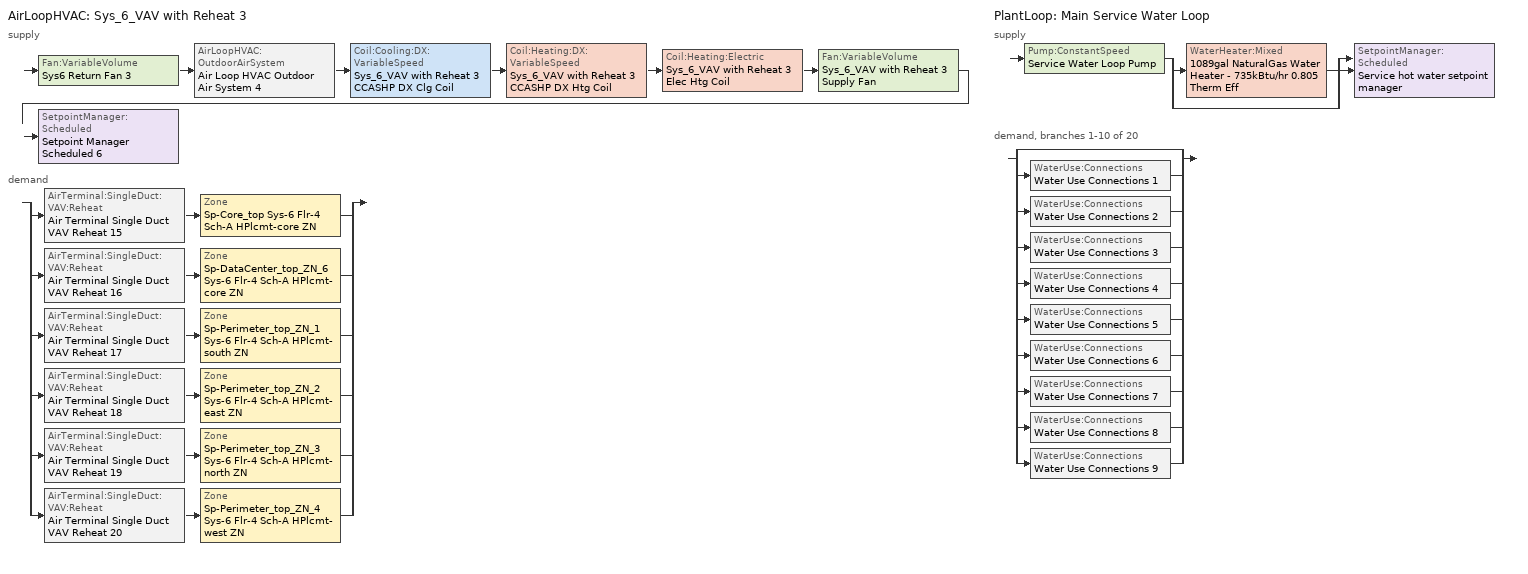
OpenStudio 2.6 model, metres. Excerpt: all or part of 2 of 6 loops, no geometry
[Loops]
AirLoopHVAC 'Sys_6_VAV with Reheat 3'
 supply: Fan:VariableVolume 'Sys6 Return Fan 3' > AirLoopHVAC:OutdoorAirSystem 'Air Loop HVAC Outdoor Air System 4' > Coil:Cooling:DX:VariableSpeed 'Sys_6_VAV with Reheat 3 CCASHP DX Clg Coil' > Coil:Heating:DX:VariableSpeed 'Sys_6_VAV with Reheat 3 CCASHP DX Htg Coil' > Coil:Heating:Electric 'Sys_6_VAV with Reheat 3 Elec Htg Coil' > Fan:VariableVolume 'Sys_6_VAV with Reheat 3 Supply Fan' > SetpointManager:Scheduled 'Setpoint Manager Scheduled 6'
 demand: split
  | AirTerminal:SingleDuct:VAV:Reheat 'Air Terminal Single Duct VAV Reheat 15' > Zone 'Sp-Core_top Sys-6 Flr-4 Sch-A HPlcmt-core ZN'
  | AirTerminal:SingleDuct:VAV:Reheat 'Air Terminal Single Duct VAV Reheat 16' > Zone 'Sp-DataCenter_top_ZN_6 Sys-6 Flr-4 Sch-A HPlcmt-core ZN'
  | AirTerminal:SingleDuct:VAV:Reheat 'Air Terminal Single Duct VAV Reheat 17' > Zone 'Sp-Perimeter_top_ZN_1 Sys-6 Flr-4 Sch-A HPlcmt-south ZN'
  | AirTerminal:SingleDuct:VAV:Reheat 'Air Terminal Single Duct VAV Reheat 18' > Zone 'Sp-Perimeter_top_ZN_2 Sys-6 Flr-4 Sch-A HPlcmt-east ZN'
  | AirTerminal:SingleDuct:VAV:Reheat 'Air Terminal Single Duct VAV Reheat 19' > Zone 'Sp-Perimeter_top_ZN_3 Sys-6 Flr-4 Sch-A HPlcmt-north ZN'
  | AirTerminal:SingleDuct:VAV:Reheat 'Air Terminal Single Duct VAV Reheat 20' > Zone 'Sp-Perimeter_top_ZN_4 Sys-6 Flr-4 Sch-A HPlcmt-west ZN'
PlantLoop 'Main Service Water Loop'
 supply: Pump:ConstantSpeed 'Service Water Loop Pump' > split
  | WaterHeater:Mixed '1089gal NaturalGas Water Heater - 735kBtu/hr 0.805 Therm Eff'
  | bypass
  join > SetpointManager:Scheduled 'Service hot water setpoint manager'
 demand, branches 1-10 of 20: split
  | bypass
  | WaterUse:Connections 'Water Use Connections 1'
  | WaterUse:Connections 'Water Use Connections 2'
  | WaterUse:Connections 'Water Use Connections 3'
  | WaterUse:Connections 'Water Use Connections 4'
  | WaterUse:Connections 'Water Use Connections 5'
  | WaterUse:Connections 'Water Use Connections 6'
  | WaterUse:Connections 'Water Use Connections 7'
  | WaterUse:Connections 'Water Use Connections 8'
  | WaterUse:Connections 'Water Use Connections 9'
[Sizing:Zone] Zone Cooling Design Supply Air Temperature Input Method=SupplyAirTemperature; Zone Cooling Design Supply Air Temperature {C}=13; Zone Cooling Design Supply Air Temperature Difference {deltaC}=11.11; Zone Heating Design Supply Air Temperature Input Method=SupplyAirTemperature; Zone Heating Design Supply Air Temperature {C}=43; Zone Heating Design Supply Air Temperature Difference {deltaC}=11.11; Zone Cooling Design Supply Air Humidity Ratio {kg-H2O/kg-air}=0.0085; Zone Heating Design Supply Air Humidity Ratio {kg-H2O/kg-air}=0.008; Zone Heating Sizing Factor=1.3; Zone Cooling Sizing Factor=1.1; Cooling Design Air Flow Method=DesignDay; Heating Design Air Flow Method=DesignDay; Account for Dedicated Outdoor Air System=No; Dedicated Outdoor Air System Control Strategy=NeutralSupplyAir; Dedicated Outdoor Air Low Setpoint Temperature for Design {C}=autosize; Dedicated Outdoor Air High Setpoint Temperature for Design {C}=autosize
Sp-Perimeter_top_ZN_3 Sys-6 Flr-4 Sch-A HPlcmt-north ZN; Sp-Perimeter_top_ZN_2 Sys-6 Flr-4 Sch-A HPlcmt-east ZN; Sp-Perimeter_top_ZN_4 Sys-6 Flr-4 Sch-A HPlcmt-west ZN; Sp-Perimeter_top_ZN_1 Sys-6 Flr-4 Sch-A HPlcmt-south ZN; Sp-Core_top Sys-6 Flr-4 Sch-A HPlcmt-core ZN; Sp-DataCenter_top_ZN_6 Sys-6 Flr-4 Sch-A HPlcmt-core ZN
[Zone equipment]
Sp-Perimeter_top_ZN_3 Sys-6 Flr-4 Sch-A HPlcmt-north ZN: Air Terminal Single Duct VAV Reheat 19, Sp-Perimeter_top_ZN_3 Sys-6 Flr-4 Sch-A HPlcmt-north ZN Elec Baseboard
Sp-Perimeter_top_ZN_2 Sys-6 Flr-4 Sch-A HPlcmt-east ZN: Air Terminal Single Duct VAV Reheat 18, Sp-Perimeter_top_ZN_2 Sys-6 Flr-4 Sch-A HPlcmt-east ZN Elec Baseboard
Sp-Perimeter_top_ZN_4 Sys-6 Flr-4 Sch-A HPlcmt-west ZN: Air Terminal Single Duct VAV Reheat 20, Sp-Perimeter_top_ZN_4 Sys-6 Flr-4 Sch-A HPlcmt-west ZN Elec Baseboard
Sp-Perimeter_top_ZN_1 Sys-6 Flr-4 Sch-A HPlcmt-south ZN: Air Terminal Single Duct VAV Reheat 17, Sp-Perimeter_top_ZN_1 Sys-6 Flr-4 Sch-A HPlcmt-south ZN Elec Baseboard
Sp-Core_top Sys-6 Flr-4 Sch-A HPlcmt-core ZN: Air Terminal Single Duct VAV Reheat 15, Sp-Core_top Sys-6 Flr-4 Sch-A HPlcmt-core ZN Elec Baseboard
Sp-DataCenter_top_ZN_6 Sys-6 Flr-4 Sch-A HPlcmt-core ZN: Air Terminal Single Duct VAV Reheat 16, Sp-DataCenter_top_ZN_6 Sys-6 Flr-4 Sch-A HPlcmt-core ZN Elec Baseboard
[PlantLoop]
Main Service Water Loop: Glycol Concentration=0; Maximum Loop Temperature {C}=60; Minimum Loop Temperature {C}=10; Plant Loop Volume {m3}=Autocalculate; Load Distribution Scheme=Optimal
[Sizing:Plant]
Main Service Water Loop: Loop Type=Heating; Design Loop Exit Temperature {C}=60; Loop Design Temperature Difference {deltaC}=5; Sizing Option=NonCoincident; Zone Timesteps in Averaging Window=1; Coincident Sizing Factor Mode=None
[AirLoopHVAC]
Sys_6_VAV with Reheat 3: Availability Schedule=Sys_6_VAV with Reheat 3 Occ Sch; Design Supply Air Flow Rate {m3/s}=AutoSize
[Sizing:System]
Sys_6_VAV with Reheat 3: Type of Load to Size On=Sensible; Design Outdoor Air Flow Rate {m3/s}=Autosize; Minimum System Air Flow Ratio=0.3; Preheat Design Temperature {C}=7; Preheat Design Humidity Ratio {kg-H2O/kg-Air}=0.008; Precool Design Temperature {C}=12.8; Precool Design Humidity Ratio {kg-H2O/kg-Air}=0.008; Central Cooling Design Supply Air Temperature {C}=13; Central Heating Design Supply Air Temperature {C}=13.1; Sizing Option=NonCoincident; 100% Outdoor Air in Cooling=No; 100% Outdoor Air in Heating=No; Central Cooling Design Supply Air Humidity Ratio {kg-H2O/kg-Air}=0.0085; Central Heating Design Supply Air Humidity Ratio {kg-H2O/kg-Air}=0.008; Cooling Design Air Flow Method=DesignDay; Cooling Design Air Flow Rate {m3/s}=0; Heating Design Air Flow Method=DesignDay; Heating Design Air Flow Rate {m3/s}=0; System Outdoor Air Method=ZoneSum; Zone Maximum Outdoor Air Fraction=1; Cooling Supply Air Flow Rate Per Floor Area {m3/s-m2}=0.00996765; Cooling Fraction of Autosized Cooling Supply Air Flow Rate=1; Cooling Supply Air Flow Rate Per Unit Cooling Capacity {m3/s-W}=3.94755e-05; Heating Supply Air Flow Rate Per Floor Area {m3/s-m2}=0.00996765; Heating Fraction of Autosized Heating Supply Air Flow Rate=1; Heating Fraction of Autosized Cooling Supply Air Flow Rate=1; Heating Supply Air Flow Rate Per Unit Heating Capacity {m3/s-W}=3.15882e-05; Cooling Design Capacity Method=CoolingDesignCapacity; Cooling Design Capacity {W}=autosize; Cooling Design Capacity Per Floor Area {W/m2}=234.7; Fraction of Autosized Cooling Design Capacity=1; Heating Design Capacity Method=HeatingDesignCapacity; Heating Design Capacity {W}=autosize; Heating Design Capacity Per Floor Area {W/m2}=157; Fraction of Autosized Heating Design Capacity=1; Central Cooling Capacity Control Method=OnOff
[Fan:VariableVolume] Availability Schedule=Always On Discrete; Maximum Flow Rate {m3/s}=Autosize; Fan Power Minimum Flow Rate Input Method=Fraction; Fan Power Minimum Air Flow Rate {m3/s}=0; Motor In Airstream Fraction=1; Fan Power Coefficient 5=0
Name | Fan Efficiency | Pressure Rise {Pa} | Fan Power Minimum Flow Fraction | Motor Efficiency | Fan Power Coefficient 1 | Fan Power Coefficient 2 | Fan Power Coefficient 3 | Fan Power Coefficient 4
Sys6 Return Fan 3 | 0.299975 | 250 | 0.68 | 0.4615 | -2.4176 | 9.5874 | -11.559 | 5.4009
Sys_6_VAV with Reheat 3 Supply Fan | 0.549965 | 1000 | 0.5 | 0.8461 | -4.1457 | 16.803 | -19.471 | 7.8488
[Controller:OutdoorAir]
Controller Outdoor Air 4: Minimum Outdoor Air Flow Rate {m3/s}=autosize; Maximum Outdoor Air Flow Rate {m3/s}=Autosize; Economizer Control Type=DifferentialEnthalpy; Economizer Control Action Type=ModulateFlow; Lockout Type=NoLockout; Minimum Limit Type=FixedMinimum; Minimum Outdoor Air Schedule=Sys_6_VAV with Reheat 3 Occ Sch; Controller Mechanical Ventilation=Controller Mechanical Ventilation 4; High Humidity Control=No; Heat Recovery Bypass Control Type=BypassWhenOAFlowGreaterThanMinimum
[Controller:MechanicalVentilation]
Controller Mechanical Ventilation 4: Availability Schedule=Always On Discrete; System Outdoor Air Method=ZoneSum
[AirLoopHVAC:OutdoorAirSystem]
Air Loop HVAC Outdoor Air System 4: Controller=Controller Outdoor Air 4
[SetpointManager:Scheduled] Control Variable=Temperature
Name | Schedule
Setpoint Manager Scheduled 6 | Supply Air Temp 3
Service hot water setpoint manager | Service Water Loop Temp - 140F
[AirTerminal:SingleDuct:VAV:Reheat] Availability Schedule=Always On Discrete; Maximum Air Flow Rate {m3/s}=AutoSize; Zone Minimum Air Flow Input Method=Constant; Constant Minimum Air Flow Fraction=0.3; Maximum Hot Water or Steam Flow Rate {m3/s}=AutoSize; Minimum Hot Water or Steam Flow Rate {m3/s}=0; Convergence Tolerance=0.001; Damper Heating Action=Normal; Maximum Flow per Zone Floor Area During Reheat {m3/s-m2}=AutoSize; Maximum Flow Fraction During Reheat=0.5; Maximum Reheat Air Temperature {C}=43; Control For Outdoor Air=No
Name | Fixed Minimum Air Flow Rate {m3/s} | Reheat Coil
Air Terminal Single Duct VAV Reheat 15 | 4.99224 | Coil Heating Electric 1
Air Terminal Single Duct VAV Reheat 16 | 0.0724055 | Coil Heating Electric 2
Air Terminal Single Duct VAV Reheat 17 | 0.626839 | Coil Heating Electric 3
Air Terminal Single Duct VAV Reheat 18 | 0.40395 | Coil Heating Electric 4
Air Terminal Single Duct VAV Reheat 19 | 0.626826 | Coil Heating Electric 5
Air Terminal Single Duct VAV Reheat 20 | 0.40395 | Coil Heating Electric 6
[Pump:ConstantSpeed]
Service Water Loop Pump: Rated Flow Rate {m3/s}=autosize; Rated Pump Head {Pa}=1.48663e+06; Rated Power Consumption {W}=autosize; Motor Efficiency=0.895; Fraction of Motor Inefficiencies to Fluid Stream=0; Pump Control Type=Intermittent; Design Power Sizing Method=PowerPerFlowPerPressure; Design Electric Power per Unit Flow Rate {W/(m3/s)}=348701.1; Design Shaft Power per Unit Flow Rate per Unit Head {W-s/m3-Pa}=1.28205
[WaterHeater:Mixed]
1089gal NaturalGas Water Heater - 735kBtu/hr 0.805 Therm Eff: Tank Volume {m3}=4.12099; Setpoint Temperature Schedule=Service Water Loop Temp - 140F; Deadband Temperature Difference {deltaC}=2; Maximum Temperature Limit {C}=82.2222; Heater Control Type=Cycle; Heater Maximum Capacity {W}=215321; Heater Fuel Type=NaturalGas; Heater Thermal Efficiency=0.804952; Part Load Factor Curve=SWH-EFFFPLR-NECB2011; Off Cycle Parasitic Fuel Consumption Rate {W}=20; Off Cycle Parasitic Fuel Type=NaturalGas; Off Cycle Parasitic Heat Fraction to Tank=0.8; On Cycle Parasitic Fuel Type=NaturalGas; On Cycle Parasitic Heat Fraction to Tank=0; Ambient Temperature Indicator=Schedule; Ambient Temperature Schedule=Water Heater Ambient Temp Schedule - 70F; Off Cycle Loss Coefficient to Ambient Temperature {W/K}=27.4182; On Cycle Loss Coefficient to Ambient Temperature {W/K}=27.4182; Use Side Effectiveness=1; Source Side Effectiveness=1; Use Side Design Flow Rate {m3/s}=autosize; Source Side Design Flow Rate {m3/s}=autosize; Indirect Water Heating Recovery Time {hr}=1.5; Source Side Flow Control Mode=IndirectHeatPrimarySetpoint
[WaterUse:Connections]
Name | Water Use Equipment Name 1
Water Use Connections 1 | Core_bottom Service Water Use 0.95gal/min
Water Use Connections 2 | Core_mid Service Water Use 0.95gal/min
Water Use Connections 3 | Core_top Service Water Use 0.95gal/min
Water Use Connections 4 | Datacenter_basement_zn_6 Service Water Use 0.3gal/min
Water Use Connections 5 | Datacenter_bot_zn_6 Service Water Use 0.01gal/min
Water Use Connections 6 | Datacenter_mid_zn_6 Service Water Use 0.01gal/min
Water Use Connections 7 | Datacenter_top_zn_6 Service Water Use 0.01gal/min
Water Use Connections 8 | Perimeter_bot_zn_1 Service Water Use 0.12gal/min
Water Use Connections 9 | Perimeter_bot_zn_2 Service Water Use 0.08gal/min
[WaterUse:Equipment:Definition]
Name | Peak Flow Rate {m3/s} | Target Temperature Schedule | Sensible Fraction Schedule | Latent Fraction Schedule
Core_bottom Service Water Use Def 0.95gal/min | 5.96587e-05 | Schedule Ruleset 5 | Schedule Ruleset 3 | Schedule Ruleset 4
Core_mid Service Water Use Def 0.95gal/min | 5.96587e-05 | Schedule Ruleset 8 | Schedule Ruleset 6 | Schedule Ruleset 7
Core_top Service Water Use Def 0.95gal/min | 5.96587e-05 | Schedule Ruleset 11 | Schedule Ruleset 9 | Schedule Ruleset 10
Datacenter_basement_zn_6 Service Water Use Def 0.3gal/min | 1.87304e-05 | Schedule Ruleset 14 | Schedule Ruleset 12 | Schedule Ruleset 13
Datacenter_bot_zn_6 Service Water Use Def 0.01gal/min | 8.65266e-07 | Schedule Ruleset 17 | Schedule Ruleset 15 | Schedule Ruleset 16
Datacenter_mid_zn_6 Service Water Use Def 0.01gal/min | 8.65266e-07 | Schedule Ruleset 20 | Schedule Ruleset 18 | Schedule Ruleset 19
Datacenter_top_zn_6 Service Water Use Def 0.01gal/min | 8.65266e-07 | Schedule Ruleset 23 | Schedule Ruleset 21 | Schedule Ruleset 22
Perimeter_bot_zn_1 Service Water Use Def 0.12gal/min | 7.4909e-06 | Schedule Ruleset 26 | Schedule Ruleset 24 | Schedule Ruleset 25
Perimeter_bot_zn_2 Service Water Use Def 0.08gal/min | 4.82732e-06 | Schedule Ruleset 29 | Schedule Ruleset 27 | Schedule Ruleset 28
[WaterUse:Equipment] Flow Rate Fraction Schedule=NECB-A-Service Water Heating
Name | Water Use Equipment Definition | Space
Core_bottom Service Water Use 0.95gal/min | Core_bottom Service Water Use Def 0.95gal/min | Core_bottom
Core_mid Service Water Use 0.95gal/min | Core_mid Service Water Use Def 0.95gal/min | Core_mid
Core_top Service Water Use 0.95gal/min | Core_top Service Water Use Def 0.95gal/min | Core_top
Datacenter_basement_zn_6 Service Water Use 0.3gal/min | Datacenter_basement_zn_6 Service Water Use Def 0.3gal/min | DataCenter_basement_ZN_6
Datacenter_bot_zn_6 Service Water Use 0.01gal/min | Datacenter_bot_zn_6 Service Water Use Def 0.01gal/min | DataCenter_bot_ZN_6
Datacenter_mid_zn_6 Service Water Use 0.01gal/min | Datacenter_mid_zn_6 Service Water Use Def 0.01gal/min | DataCenter_mid_ZN_6
Datacenter_top_zn_6 Service Water Use 0.01gal/min | Datacenter_top_zn_6 Service Water Use Def 0.01gal/min | DataCenter_top_ZN_6
Perimeter_bot_zn_1 Service Water Use 0.12gal/min | Perimeter_bot_zn_1 Service Water Use Def 0.12gal/min | Perimeter_bot_ZN_1
Perimeter_bot_zn_2 Service Water Use 0.08gal/min | Perimeter_bot_zn_2 Service Water Use Def 0.08gal/min | Perimeter_bot_ZN_2
[Coil:Cooling:DX:VariableSpeed]
Sys_6_VAV with Reheat 3 CCASHP DX Clg Coil: Nominal Speed Level=1; Gross Rated Total Cooling Capacity At Selected Nominal Speed Level {W}=190184; Rated Air Flow Rate At Selected Nominal Speed Level {m3/s}=autosize; Nominal Time for Condensate to Begin Leaving the Coil {s}=0; Initial Moisture Evaporation Rate Divided by Steady-State AC Latent Capacity=0; Energy Part Load Fraction Curve=Mitsubishi Hyper Heating VRF CPLFFPLR curve; Condenser Type=AirCooled; Evaporative Condenser Pump Rated Power Consumption {W}=0; Crankcase Heater Capacity {W}=1e-06; Maximum Outdoor Dry-Bulb Temperature for Crankcase Heater Operation {C}=10; Basin Heater Capacity {W/K}=1e-06; Basin Heater Setpoint Temperature {C}=2
[Coil:Heating:Electric] Availability Schedule=Always On Discrete
Sys_6_VAV with Reheat 3 Elec Htg Coil; Coil Heating Electric 1; Coil Heating Electric 2; Coil Heating Electric 3; Coil Heating Electric 4; Coil Heating Electric 5; Coil Heating Electric 6
[Coil:Heating:DX:VariableSpeed]
Sys_6_VAV with Reheat 3 CCASHP DX Htg Coil: Nominal Speed Level=1; Rated Heating Capacity At Selected Nominal Speed Level {W}=190184; Rated Air Flow Rate At Selected Nominal Speed Level {m3/s}=autosize; Energy Part Load Fraction Curve=Mitsubishi Hyper Heating VRF HPLFFPLR curve; Minimum Outdoor Dry-Bulb Temperature for Compressor Operation {C}=-20; Maximum Outdoor Dry-Bulb Temperature for Defrost Operation {C}=5; Crankcase Heater Capacity {W}=1e-06; Maximum Outdoor Dry-Bulb Temperature for Crankcase Heater Operation {C}=10; Defrost Strategy=resistive; Defrost Control=timed; Defrost Time Period Fraction=0; Resistive Defrost Heater Capacity {W}=1e-06
[ZoneHVAC:Baseboard:Convective:Electric] Availability Schedule=Always On Discrete; Efficiency=1
Name | Nominal Capacity {W}
Sp-Core_top Sys-6 Flr-4 Sch-A HPlcmt-core ZN Elec Baseboard | 65223.4
Sp-DataCenter_top_ZN_6 Sys-6 Flr-4 Sch-A HPlcmt-core ZN Elec Baseboard | 3016.81
Sp-Perimeter_top_ZN_1 Sys-6 Flr-4 Sch-A HPlcmt-south ZN Elec Baseboard | 21519.4
Sp-Perimeter_top_ZN_2 Sys-6 Flr-4 Sch-A HPlcmt-east ZN Elec Baseboard | 14227.9
Sp-Perimeter_top_ZN_3 Sys-6 Flr-4 Sch-A HPlcmt-north ZN Elec Baseboard | 21732.2
Sp-Perimeter_top_ZN_4 Sys-6 Flr-4 Sch-A HPlcmt-west ZN Elec Baseboard | 14288.3
[Schedule:Ruleset]
Supply Air Temp 3: Default Day Schedule=Supply Air Temp Default 3
Service Water Loop Temp - 140F: Default Day Schedule=Service Water Loop Temp - 140F Default
Water Heater Ambient Temp Schedule - 70F: Default Day Schedule=Water Heater Ambient Temp Schedule - 70F Default
Schedule Ruleset 3: Default Day Schedule=Schedule Day 7
Schedule Ruleset 4: Default Day Schedule=Schedule Day 8
Schedule Ruleset 5: Default Day Schedule=Schedule Day 9
NECB-A-Service Water Heating: Default Day Schedule=NECB-A-Service Water Heating Default
Schedule Ruleset 6: Default Day Schedule=Schedule Day 10
Schedule Ruleset 7: Default Day Schedule=Schedule Day 11
Schedule Ruleset 8: Default Day Schedule=Schedule Day 12
Schedule Ruleset 9: Default Day Schedule=Schedule Day 13
Schedule Ruleset 10: Default Day Schedule=Schedule Day 14
Schedule Ruleset 11: Default Day Schedule=Schedule Day 15
Schedule Ruleset 12: Default Day Schedule=Schedule Day 16
Schedule Ruleset 13: Default Day Schedule=Schedule Day 17
Schedule Ruleset 14: Default Day Schedule=Schedule Day 18
Schedule Ruleset 15: Default Day Schedule=Schedule Day 19
Schedule Ruleset 16: Default Day Schedule=Schedule Day 20
Schedule Ruleset 17: Default Day Schedule=Schedule Day 21
Schedule Ruleset 18: Default Day Schedule=Schedule Day 22
Schedule Ruleset 19: Default Day Schedule=Schedule Day 23
Schedule Ruleset 20: Default Day Schedule=Schedule Day 24
Schedule Ruleset 21: Default Day Schedule=Schedule Day 25
Schedule Ruleset 22: Default Day Schedule=Schedule Day 26
Schedule Ruleset 23: Default Day Schedule=Schedule Day 27
Schedule Ruleset 24: Default Day Schedule=Schedule Day 28
Schedule Ruleset 25: Default Day Schedule=Schedule Day 29
Schedule Ruleset 26: Default Day Schedule=Schedule Day 30
Schedule Ruleset 27: Default Day Schedule=Schedule Day 31
Schedule Ruleset 28: Default Day Schedule=Schedule Day 32
Schedule Ruleset 29: Default Day Schedule=Schedule Day 33
Sys_6_VAV with Reheat 3 Occ Sch: Default Day Schedule=Sys_6_VAV with Reheat 3 Occ Sch Default; Summer Design Day Schedule=Sys_6_VAV with Reheat 3 Occ Sch Summer Design Day; Winter Design Day Schedule=Sys_6_VAV with Reheat 3 Occ Sch Winter Design Day
[Schedule:Day]
Supply Air Temp Default 3: 24, 0, 13
Service Water Loop Temp - 140F Default; Schedule Day 9; Schedule Day 12; Schedule Day 15; Schedule Day 18; Schedule Day 21; Schedule Day 24; Schedule Day 27; Schedule Day 30; Schedule Day 33: 24, 0, 60
Water Heater Ambient Temp Schedule - 70F Default: 24, 0, 21.1111
Schedule Day 7; Schedule Day 10; Schedule Day 13; Schedule Day 16; Schedule Day 19; Schedule Day 22; Schedule Day 25; Schedule Day 28; Schedule Day 31: 24, 0, 0.2
Schedule Day 8; NECB-A-Service Water Heating Sat Day; NECB-A-Service Water Heating Sun|Hol Day; Schedule Day 11; Schedule Day 14; Schedule Day 17; Schedule Day 20; Schedule Day 23; Schedule Day 26; Schedule Day 29; Schedule Day 32: 24, 0, 0.05
NECB-A-Service Water Heating Default; NECB-A-Service Water Heating Default|Wkdy Day: 7, 0, 0.05, 8, 0, 0.1, 10, 0, 0.5, 16, 0, 0.9, 17, 0, 0.7, 18, 0, 0.5, 19, 0, 0.3, 22, 0, 0.2, 24, 0, 0.05
Sys_6_VAV with Reheat 3 Occ Sch Default; Sys_6_VAV with Reheat 3 Occ Sch Winter Design Day; Sys_6_VAV with Reheat 3 Occ Sch Summer Design Day: 24, 0, 1
Sys_6_VAV with Reheat 3 Occ Sch Monday; Sys_6_VAV with Reheat 3 Occ Sch Tuesday; Sys_6_VAV with Reheat 3 Occ Sch Wednesday; Sys_6_VAV with Reheat 3 Occ Sch Thursday; Sys_6_VAV with Reheat 3 Occ Sch Friday: 8, 0, 0, 19, 0, 1, 24, 0, 0
Sys_6_VAV with Reheat 3 Occ Sch Saturday; Sys_6_VAV with Reheat 3 Occ Sch Sunday: 24, 0, 0
[Schedule:Rule] Date Specification Type=DateRange; Start Month=1; Start Day=1; End Month=12
Name | Schedule Ruleset | Rule Order | Day Schedule | Apply Monday | Apply Tuesday | Apply Wednesday | Apply Thursday | Apply Friday | End Day | Apply Saturday | Apply Sunday
Schedule Rule 20 | NECB-A-Service Water Heating | 2 | NECB-A-Service Water Heating Default|Wkdy Day | Yes | Yes | Yes | Yes | Yes | 31
Schedule Rule 21 | NECB-A-Service Water Heating | 1 | NECB-A-Service Water Heating Sat Day |  |  |  |  |  | 31 | Yes
Schedule Rule 22 | NECB-A-Service Water Heating | 0 | NECB-A-Service Water Heating Sun|Hol Day |  |  |  |  |  | 31 |  | Yes
Sys_6_VAV with Reheat 3 Occ Sch Monday Rule | Sys_6_VAV with Reheat 3 Occ Sch | 6 | Sys_6_VAV with Reheat 3 Occ Sch Monday | Yes |  |  |  |  | 25
Sys_6_VAV with Reheat 3 Occ Sch Tuesday Rule | Sys_6_VAV with Reheat 3 Occ Sch | 5 | Sys_6_VAV with Reheat 3 Occ Sch Tuesday |  | Yes |  |  |  | 26
Sys_6_VAV with Reheat 3 Occ Sch Wednesday Rule | Sys_6_VAV with Reheat 3 Occ Sch | 4 | Sys_6_VAV with Reheat 3 Occ Sch Wednesday |  |  | Yes |  |  | 27
Sys_6_VAV with Reheat 3 Occ Sch Thursday Rule | Sys_6_VAV with Reheat 3 Occ Sch | 3 | Sys_6_VAV with Reheat 3 Occ Sch Thursday |  |  |  | Yes |  | 28
Sys_6_VAV with Reheat 3 Occ Sch Friday Rule | Sys_6_VAV with Reheat 3 Occ Sch | 2 | Sys_6_VAV with Reheat 3 Occ Sch Friday |  |  |  |  | Yes | 29
Sys_6_VAV with Reheat 3 Occ Sch Saturday Rule | Sys_6_VAV with Reheat 3 Occ Sch | 1 | Sys_6_VAV with Reheat 3 Occ Sch Saturday |  |  |  |  |  | 30 | Yes
Sys_6_VAV with Reheat 3 Occ Sch Sunday Rule | Sys_6_VAV with Reheat 3 Occ Sch | 0 | Sys_6_VAV with Reheat 3 Occ Sch Sunday |  |  |  |  |  | 31 |  | Yes
[Schedule:Constant]
Always On Discrete: Value=1
[Curve:Cubic]
SWH-EFFFPLR-NECB2011: Coefficient1 Constant=0.7576; Coefficient2 x=1.0071; Coefficient3 x**2=-1.4443; Coefficient4 x**3=0.6844; Minimum Value of x=0; Maximum Value of x=1
[Table:MultiVariableLookup]
Mitsubishi Hyper Heating VRF CPLFFPLR curve: LinearInterpolationOfTable, 2, cubic, SingleLineIndependentVariableWithMatrix, 1, 0, 1, Dimensionless, Dimensionless, 1, 0.1, 0.865, 0.2, 0.88, 0.3, 0.895, 0.4, 0.91, 0.5, 1.154, 0.6, 1.144, 0.7, 1.119, 0.8, 1.087, 0.9, 1.052, 1, 1.015
Mitsubishi Hyper Heating VRF HPLFFPLR curve: LinearInterpolationOfTable, 2, cubic, SingleLineIndependentVariableWithMatrix, 1, 0, 1, Dimensionless, Dimensionless, 1, 0.1, 0.865, 0.2, 0.88, 0.3, 0.895, 0.4, 0.91, 0.5, 0.856226, 0.6, 0.918821, 0.7, 0.958967, 0.8, 0.983081, 0.9, 0.996186, 1, 1.00203
